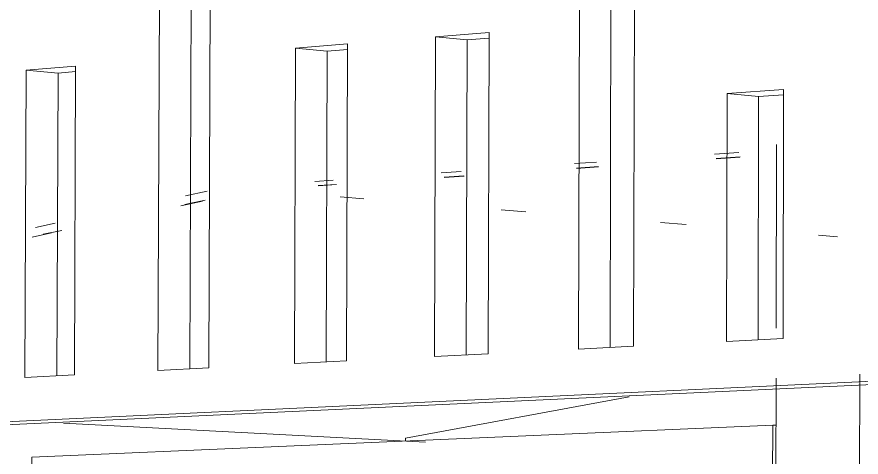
# Model space of a CAD drawing. Header units: metres. Extents: x -144 to 1000, y -717 to 29.
# Drawn here: x 11.763 to 12.946, y -563.509 to -562.892 of the extents above; entities that cross this region are included whole.
import ezdxf

# ---------------------------------------------------------------- set-up
doc = ezdxf.new("R2010")
doc.units = ezdxf.units.M
for name, color, linetype, lineweight in [('A-FLOR', 2, 'Continuous', 9), ('A-WALL', 4, 'Continuous', 9), ('S-COLS', 7, 'Continuous', 9)]:
    doc.layers.add(name, color=color, linetype=linetype, lineweight=lineweight)

msp = doc.modelspace()

# ---------------------------------------------------------------- linework, layer by layer
at = {"layer": 'A-FLOR', "lineweight": 9}
for p, q in [((12.7761, -563.0884), (12.7423, -563.0907)), ((12.5774, -563.1019), (12.5467, -563.104)), ((12.389, -563.1147), (12.3611, -563.1166)), ((12.2102, -563.1269), (12.1847, -563.1286)), ((12.2155, -563.1445), (12.2489, -563.1471)), ((11.9979, -563.155), (12.0266, -563.149)), ((12.4412, -563.1625), (12.4758, -563.1653)), ((12.6646, -563.1804), (12.7003, -563.1832)), ((11.7994, -563.1967), (11.8254, -563.1912)), ((12.8857, -563.198), (12.9124, -563.2002))]:
    msp.add_line(p, q, dxfattribs=at)
at = {"layer": 'A-WALL', "lineweight": 9}
for p, q in [((12.6304, -561.7597), (12.6268, -563.3534)), ((12.5497, -563.3574), (12.5536, -561.7718)), ((12.5976, -561.7804), (12.5939, -563.3551)), ((12.0368, -561.8528), (12.0314, -563.3839)), ((11.9603, -563.3875), (11.9658, -561.8639)), ((12.0102, -561.8719), (12.0048, -563.3852)), ((12.3479, -563.3677), (12.3492, -562.9201)), ((12.3492, -562.9201), (12.4242, -562.914)), ((12.3492, -562.9201), (12.3935, -562.9245)), ((12.4242, -562.914), (12.423, -563.3639)), ((12.153, -562.9361), (12.2259, -562.9302)), ((12.2259, -562.9302), (12.2246, -563.374)), ((12.3935, -562.9245), (12.3923, -563.3654)), ((12.4241, -562.9221), (12.3935, -562.9245)), ((12.1515, -563.3777), (12.153, -562.9361)), ((12.153, -562.9361), (12.1973, -562.9404)), ((12.1973, -562.9404), (12.196, -563.3755)), ((12.2258, -562.9381), (12.1973, -562.9404)), ((11.7739, -563.3971), (11.7757, -562.9668)), ((11.7757, -562.9668), (11.8449, -562.9612)), ((11.7757, -562.9668), (11.8202, -562.9709)), ((11.8448, -562.9689), (11.8202, -562.9709)), ((11.8449, -562.9612), (11.8432, -563.3935)), ((11.8202, -562.9709), (11.8186, -563.3947)), ((12.7571, -563.3468), (12.7578, -562.9997)), ((12.7578, -562.9997), (12.8369, -562.9939)), ((12.7578, -562.9997), (12.8017, -563.004)), ((12.8017, -563.004), (12.8011, -563.3445)), ((12.8368, -563.0014), (12.8017, -563.004)), ((12.8369, -562.9939), (12.8363, -563.3427)), ((12.7402, -563.0844), (12.7742, -563.082)), ((12.5437, -563.0978), (12.5746, -563.0957)), ((12.7755, -563.0888), (12.7423, -563.0911)), ((12.3572, -563.1106), (12.3853, -563.1087)), ((12.5775, -563.1023), (12.5468, -563.1044)), ((12.1801, -563.1227), (12.2056, -563.121)), ((12.3892, -563.1151), (12.3612, -563.117)), ((12.2104, -563.1272), (12.185, -563.129)), ((11.9987, -563.1428), (12.0292, -563.1364)), ((12.0227, -563.1505), (11.9924, -563.1569)), ((11.7885, -563.1871), (11.816, -563.1813)), ((11.8111, -563.1949), (11.7838, -563.2006)), ((12.8363, -563.3427), (12.7571, -563.3468)), ((10.699, -563.5083), (13.8843, -563.359)), ((12.6268, -563.3534), (12.5497, -563.3574)), ((13.8759, -563.3645), (10.7647, -563.5093)), ((12.423, -563.3639), (12.3479, -563.3677)), ((12.2246, -563.374), (12.1515, -563.3777)), ((11.8432, -563.3935), (11.7739, -563.3971)), ((12.0314, -563.3839), (11.9603, -563.3875)), ((12.6205, -563.4245), (12.3071, -563.482)), ((12.8217, -563.4638), (11.7836, -563.5087)), ((12.3352, -563.4876), (11.8279, -563.461)), ((12.8201, -564.3064), (12.8217, -563.4638)), ((12.8217, -563.4638), (12.8264, -563.464)), ((12.3071, -563.482), (12.3071, -563.486)), ((11.7836, -563.5087), (11.7805, -564.294))]:
    msp.add_line(p, q, dxfattribs=at)
at = {"layer": 'S-COLS', "lineweight": 9}
for p, q in [((12.8266, -563.3282), (12.8271, -563.071)), ((12.9422, -564.3059), (12.9437, -563.3925)), ((12.8248, -564.3046), (12.8265, -563.3982))]:
    msp.add_line(p, q, dxfattribs=at)

doc.saveas('drawing.dxf')
